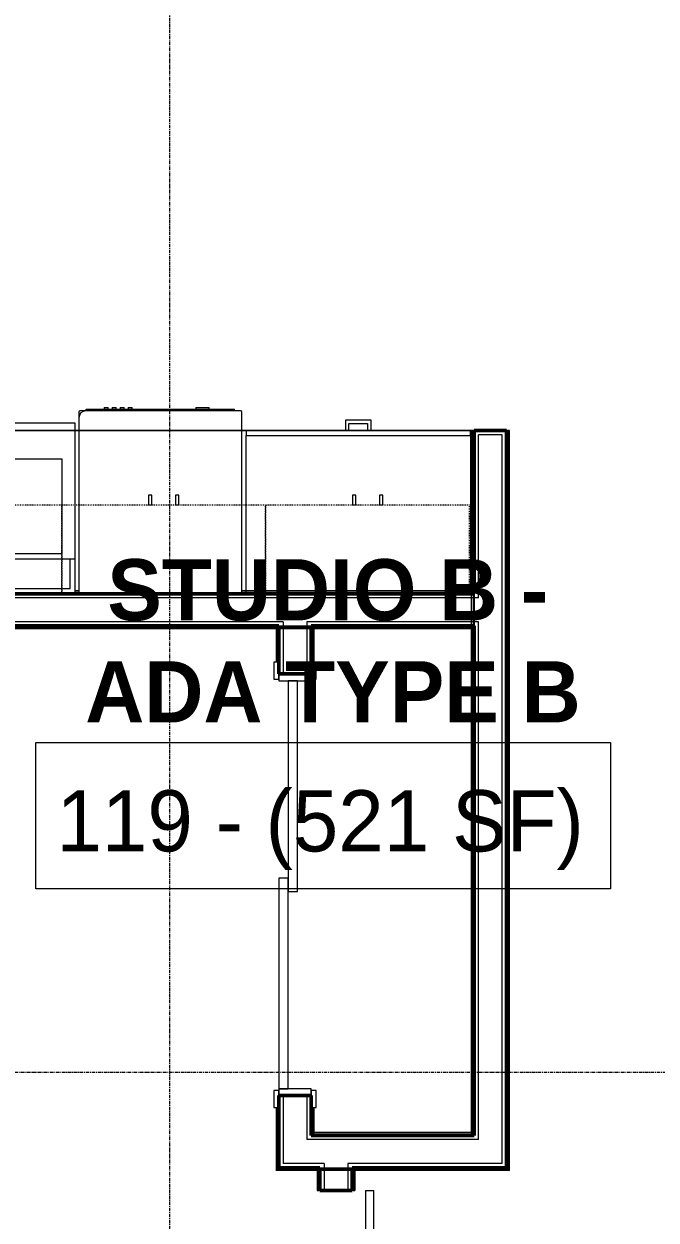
# Model space of a CAD drawing. Header units: inches. Extents: x -4235 to -464, y 9706 to 12425.
# Drawn here: x -2848.8 to -2755.8, y 11825.5 to 12001.4 of the extents above; entities that cross this region are included whole.
import ezdxf

# ---------------------------------------------------------------- set-up
doc = ezdxf.new("R2010")
doc.units = ezdxf.units.IN
doc.header["$MEASUREMENT"] = 0
doc.linetypes.add('Dash', pattern=[0.25, 0.125, -0.125])
doc.linetypes.add('Grid Line 1_2_', pattern=[0.875, 0.5, -0.125, 0.125, -0.125])
for name, color, linetype, lineweight in [('0-1', 7, 'Continuous', 5), ('0-2', 10, 'Continuous', 9), ('A-AREA-IDEN', 2, 'Continuous', 9), ('A-DOOR-1', 7, 'Continuous', 9), ('A-DOOR-2', 90, 'Continuous', 20), ('A-DOOR-3', 250, 'Continuous', 50), ('A-DOOR-FRAM-1', 90, 'Continuous', 20), ('A-WALL-1', 250, 'Continuous', 50), ('A-WALL-2', 50, 'Continuous', 13), ('A-WALL-3', 10, 'Continuous', 9), ('A-WALL-4', 254, 'Continuous', 9), ('A-WALL-5', 7, 'Continuous', 9), ('A-WALL-6', 113, 'Continuous', 9), ('P-SANR-FIXT-1', 7, 'Continuous', 9), ('P-SANR-FIXT-2', 254, 'Continuous', 9), ('Q-CASE-1', 254, 'Continuous', 9), ('Q-CASE-2', 7, 'Continuous', 9), ('Q-CASE-3', 10, 'Continuous', 9), ('Q-CASE-4', 7, 'Dash', 9), ('Q-SPCQ-1', 7, 'Continuous', 9), ('Q-SPCQ-2', 10, 'Continuous', 9), ('Q-SPCQ-3', 254, 'Continuous', 9), ('S-GRID-1', 1, 'Grid Line 1_2_', 9)]:
    doc.layers.add(name, color=color, linetype=linetype, lineweight=lineweight)
doc.styles.add('Century Gothic', font='ufonts.com_century-gothic.ttf', dxfattribs={"height": 9})
doc.styles.add('Century Gothic_B', font='GOTHICB.TTF', dxfattribs={"height": 9})

# ---------------------------------------------------------------- blocks, each defined once
blk = doc.blocks.new('Basic Wall _ INT - W4BØF - _5_8 GYP - 2X4 WOOD_BATT_ - 5_8 GYP_ - ___-2683954-BACKGROUND - 1ST FLOOR')
at = {"layer": 'A-WALL-3'}
for p, q in [((-2805.62, 11833.21), (-2805.69, 11833.21)), ((-2805.69, 11833.21), (-2805.4, 11833.21)), ((-2805.48, 11833.21), (-2805.62, 11833.21)), ((-2805.62, 11833.06), (-2805.62, 11833.01)), ((-2805.62, 11832.99), (-2805.62, 11832.92)), ((-2805.62, 11832.89), (-2805.62, 11832.8)), ((-2805.41, 11833.21), (-2805.48, 11833.21)), ((-2805.4, 11833.21), (-2805.36, 11833.21)), ((-2805.36, 11833.21), (-2805.34, 11833.21)), ((-2805.27, 11833.21), (-2805.3, 11833.21)), ((-2805.62, 11793.86), (-2805.69, 11793.86)), ((-2805.69, 11793.86), (-2805.57, 11793.86)), ((-2805.48, 11793.86), (-2805.62, 11793.86)), ((-2805.62, 11793.86), (-2805.62, 11789.76)), ((-2805.57, 11793.86), (-2805.4, 11793.86)), ((-2805.41, 11793.86), (-2805.48, 11793.86)), ((-2805.4, 11793.86), (-2805.32, 11793.86)), ((-2805.32, 11793.86), (-2805.27, 11793.86)), ((-2805.27, 11793.86), (-2805.3, 11793.86)), ((-2805.27, 11789.74), (-2805.27, 11793.86)), ((-2805.62, 11789.59), (-2805.62, 11789.54)), ((-2805.62, 11789.54), (-2805.62, 11789.45)), ((-2805.62, 11789.45), (-2805.62, 11789.33)), ((-2805.27, 11742.74), (-2805.27, 11743.36))]:
    blk.add_line(p, q, dxfattribs=at)
at = {"layer": 'A-WALL-4'}
for p, q in [((-2805.69, 11833.06), (-2805.69, 11833.01)), ((-2805.69, 11832.99), (-2805.69, 11832.92)), ((-2805.69, 11832.9), (-2805.69, 11832.8)), ((-2805.62, 11832.8), (-2805.62, 11829.86)), ((-2805.34, 11833.21), (-2805.32, 11833.21)), ((-2805.32, 11833.21), (-2805.27, 11833.21)), ((-2805.27, 11829.86), (-2805.27, 11833.21)), ((-2805.69, 11829.86), (-2805.62, 11829.86)), ((-2805.62, 11829.86), (-2805.48, 11829.86)), ((-2805.48, 11829.86), (-2805.41, 11829.86)), ((-2805.3, 11829.86), (-2805.27, 11829.86)), ((-2805.69, 11793.86), (-2805.69, 11789.77)), ((-2805.4, 11793.86), (-2805.4, 11789.75)), ((-2805.69, 11789.59), (-2805.69, 11789.54)), ((-2805.69, 11789.54), (-2805.69, 11789.45)), ((-2805.69, 11789.45), (-2805.69, 11789.33)), ((-2805.62, 11789.33), (-2805.62, 11742.74)), ((-2805.27, 11743.36), (-2805.27, 11789.74)), ((-2805.69, 11742.74), (-2805.62, 11742.74)), ((-2805.62, 11742.74), (-2805.48, 11742.74)), ((-2805.48, 11742.74), (-2805.41, 11742.74)), ((-2805.3, 11742.74), (-2805.27, 11742.74))]:
    blk.add_line(p, q, dxfattribs=at)
at = {"layer": 'A-WALL-5'}
for p, q in [((-2805.69, 11832.8), (-2805.69, 11829.86)), ((-2805.4, 11833.21), (-2805.4, 11829.86)), ((-2805.4, 11829.86), (-2805.69, 11829.86)), ((-2805.32, 11829.86), (-2805.4, 11829.86)), ((-2805.27, 11829.86), (-2805.32, 11829.86)), ((-2805.69, 11789.33), (-2805.69, 11742.74)), ((-2805.4, 11789.74), (-2805.4, 11742.74)), ((-2805.4, 11742.74), (-2805.69, 11742.74)), ((-2805.32, 11742.74), (-2805.4, 11742.74)), ((-2805.27, 11742.74), (-2805.32, 11742.74))]:
    blk.add_line(p, q, dxfattribs=at)
blk = doc.blocks.new('Basic Wall _ INT - W4BØF - _5_8 GYP - 2X4 WOOD_BATT_ - 5_8 GYP_ - ___-2683955-BACKGROUND - 1ST FLOOR')
at = {"layer": 'A-WALL-3'}
for p, q in [((-2800.5, 11833.21), (-2800.52, 11833.21)), ((-2800.46, 11833.21), (-2800.4, 11833.21)), ((-2800.4, 11833.21), (-2800.11, 11833.21)), ((-2800.32, 11833.21), (-2800.38, 11833.21)), ((-2800.17, 11833.21), (-2800.32, 11833.21)), ((-2800.11, 11833.21), (-2800.17, 11833.21)), ((-2800.17, 11832.98), (-2800.17, 11832.92)), ((-2800.17, 11832.88), (-2800.17, 11832.8)), ((-2800.52, 11742.74), (-2800.52, 11743.36)), ((-2800.52, 11742.74), (-2800.5, 11742.74)), ((-2800.48, 11742.74), (-2800.52, 11742.74)), ((-2800.46, 11742.74), (-2800.48, 11742.74)), ((-2800.4, 11742.74), (-2800.46, 11742.74)), ((-2800.32, 11742.74), (-2800.4, 11742.74)), ((-2800.4, 11742.74), (-2800.4, 11742.74)), ((-2800.38, 11742.74), (-2800.32, 11742.74)), ((-2800.32, 11742.74), (-2800.17, 11742.74)), ((-2800.11, 11742.74), (-2800.32, 11742.74)), ((-2800.17, 11743.36), (-2800.17, 11742.74)), ((-2800.17, 11742.74), (-2800.11, 11742.74))]:
    blk.add_line(p, q, dxfattribs=at)
at = {"layer": 'A-WALL-4'}
for p, q in [((-2800.52, 11833.21), (-2800.48, 11833.21)), ((-2800.52, 11829.86), (-2800.52, 11833.21)), ((-2800.48, 11833.21), (-2800.46, 11833.21)), ((-2800.17, 11832.8), (-2800.17, 11829.86)), ((-2800.11, 11832.98), (-2800.11, 11832.92)), ((-2800.11, 11832.88), (-2800.11, 11832.8)), ((-2800.52, 11829.86), (-2800.5, 11829.86)), ((-2800.38, 11829.86), (-2800.32, 11829.86)), ((-2800.32, 11829.86), (-2800.17, 11829.86)), ((-2800.17, 11829.86), (-2800.11, 11829.86)), ((-2800.5, 11793.86), (-2800.52, 11793.86)), ((-2800.52, 11743.36), (-2800.52, 11793.86)), ((-2800.32, 11793.86), (-2800.38, 11793.86)), ((-2800.17, 11793.86), (-2800.32, 11793.86)), ((-2800.11, 11793.86), (-2800.17, 11793.86)), ((-2800.17, 11793.86), (-2800.17, 11743.36)), ((-2800.4, 11742.74), (-2800.4, 11743.36)), ((-2800.11, 11743.36), (-2800.11, 11742.74))]:
    blk.add_line(p, q, dxfattribs=at)
at = {"layer": 'A-WALL-5'}
for p, q in [((-2800.4, 11829.86), (-2800.4, 11833.21)), ((-2800.11, 11832.8), (-2800.11, 11829.86)), ((-2800.48, 11829.86), (-2800.52, 11829.86)), ((-2800.4, 11829.86), (-2800.48, 11829.86)), ((-2800.11, 11829.86), (-2800.4, 11829.86)), ((-2800.52, 11793.86), (-2800.48, 11793.86)), ((-2800.48, 11793.86), (-2800.4, 11793.86)), ((-2800.4, 11743.36), (-2800.4, 11793.86)), ((-2800.4, 11793.86), (-2800.11, 11793.86)), ((-2800.11, 11793.86), (-2800.11, 11743.36))]:
    blk.add_line(p, q, dxfattribs=at)
blk = doc.blocks.new('Basic Wall _ INT - W4BØF - _5_8 GYP - 2X4 WOOD_BATT_ - 5_8 GYP_ - ___-2683958-BACKGROUND - 1ST FLOOR')
at = {"layer": 'A-WALL-3'}
for p, q in [((-2806.54, 11912.86), (-2806.56, 11912.86)), ((-2806.5, 11912.86), (-2806.44, 11912.86)), ((-2806.44, 11912.86), (-2806.42, 11912.86)), ((-2806.42, 11912.86), (-2806.27, 11912.86)), ((-2806.36, 11912.86), (-2806.42, 11912.86)), ((-2806.21, 11912.86), (-2806.36, 11912.86)), ((-2806.27, 11912.86), (-2806.15, 11912.86)), ((-2806.15, 11912.86), (-2806.21, 11912.86)), ((-2806.21, 11912.72), (-2806.21, 11912.67)), ((-2806.21, 11912.66), (-2806.21, 11912.58)), ((-2806.21, 11912.57), (-2806.21, 11912.47)), ((-2806.56, 11905.8), (-2806.56, 11907.55)), ((-2806.56, 11842.05), (-2806.56, 11843.8)), ((-2806.56, 11837.96), (-2806.54, 11837.98)), ((-2806.42, 11838.1), (-2806.36, 11838.16)), ((-2806.36, 11838.17), (-2806.21, 11838.31)), ((-2806.21, 11838.31), (-2806.15, 11838.37))]:
    blk.add_line(p, q, dxfattribs=at)
at = {"layer": 'A-WALL-4'}
for p, q in [((-2806.56, 11912.86), (-2806.52, 11912.86)), ((-2806.56, 11907.55), (-2806.56, 11912.86)), ((-2806.52, 11912.86), (-2806.5, 11912.86)), ((-2806.21, 11912.45), (-2806.21, 11907.55)), ((-2806.15, 11912.72), (-2806.15, 11912.67)), ((-2806.15, 11912.66), (-2806.15, 11912.58)), ((-2806.15, 11912.57), (-2806.15, 11912.47)), ((-2806.56, 11837.96), (-2806.56, 11842.05)), ((-2806.21, 11842.05), (-2806.21, 11838.31))]:
    blk.add_line(p, q, dxfattribs=at)
at = {"layer": 'A-WALL-5'}
for p, q in [((-2806.44, 11907.55), (-2806.44, 11912.86)), ((-2806.15, 11912.45), (-2806.15, 11907.55)), ((-2806.44, 11838.08), (-2806.44, 11842.05)), ((-2806.15, 11842.05), (-2806.15, 11838.37))]:
    blk.add_line(p, q, dxfattribs=at)
at = {"layer": 'A-WALL-5', "flags": 128}
for points in [[(-2806.44, 11838.08), (-2806.44, 11838.08), (-2806.45, 11838.07), (-2806.46, 11838.06), (-2806.48, 11838.04), (-2806.5, 11838.02), (-2806.52, 11838)], [(-2806.15, 11838.37), (-2806.27, 11838.25), (-2806.36, 11838.16), (-2806.42, 11838.1), (-2806.44, 11838.08)]]:
    blk.add_lwpolyline(points, dxfattribs=at)
blk = doc.blocks.new('Basic Wall _ INT - W4BØF - _5_8 GYP - 2X4 WOOD_BATT_ - 5_8 GYP_ - ___-2683959-BACKGROUND - 1ST FLOOR')
at = {"layer": 'A-WALL-3'}
for p, q in [((-2811.66, 11912.86), (-2811.72, 11912.86)), ((-2811.72, 11912.86), (-2811.44, 11912.86)), ((-2811.52, 11912.86), (-2811.66, 11912.86)), ((-2811.66, 11912.72), (-2811.66, 11912.67)), ((-2811.66, 11912.66), (-2811.66, 11912.59)), ((-2811.66, 11912.57), (-2811.66, 11912.47)), ((-2811.45, 11912.86), (-2811.51, 11912.86)), ((-2811.44, 11912.86), (-2811.43, 11912.86)), ((-2811.43, 11912.86), (-2811.38, 11912.86)), ((-2811.31, 11912.86), (-2811.34, 11912.86)), ((-2811.31, 11905.8), (-2811.31, 11907.55)), ((-2811.72, 11832.8), (-2811.66, 11832.86)), ((-2811.66, 11832.86), (-2811.52, 11833)), ((-2811.51, 11833.01), (-2811.45, 11833.07)), ((-2811.34, 11833.19), (-2811.31, 11833.21))]:
    blk.add_line(p, q, dxfattribs=at)
at = {"layer": 'A-WALL-4'}
for p, q in [((-2811.72, 11912.72), (-2811.72, 11912.67)), ((-2811.72, 11912.66), (-2811.72, 11912.59)), ((-2811.72, 11912.57), (-2811.72, 11912.47)), ((-2811.66, 11912.45), (-2811.66, 11907.55)), ((-2811.38, 11912.86), (-2811.35, 11912.86)), ((-2811.35, 11912.86), (-2811.31, 11912.86)), ((-2811.31, 11907.55), (-2811.31, 11912.86)), ((-2811.66, 11842.05), (-2811.66, 11832.86)), ((-2811.31, 11833.21), (-2811.31, 11842.05))]:
    blk.add_line(p, q, dxfattribs=at)
at = {"layer": 'A-WALL-5'}
for p, q in [((-2811.72, 11912.45), (-2811.72, 11907.55)), ((-2811.44, 11912.86), (-2811.44, 11907.55)), ((-2811.72, 11842.05), (-2811.72, 11832.8)), ((-2811.44, 11842.05), (-2811.44, 11833.08))]:
    blk.add_line(p, q, dxfattribs=at)
at = {"layer": 'A-WALL-5', "flags": 128}
for points in [[(-2811.44, 11833.08), (-2811.46, 11833.07), (-2811.51, 11833.01), (-2811.61, 11832.92), (-2811.72, 11832.8)], [(-2811.35, 11833.17), (-2811.38, 11833.15), (-2811.4, 11833.13), (-2811.41, 11833.11), (-2811.43, 11833.1), (-2811.43, 11833.09), (-2811.44, 11833.08)]]:
    blk.add_lwpolyline(points, dxfattribs=at)
blk = doc.blocks.new('SLIDING - FLUSH - 5-0 x 6-8-3203585-BACKGROUND - 1ST FLOOR')
at = {"layer": 'A-DOOR-1'}
for p, q in [((-30.25, 3), (-32.75, 3)), ((-32.75, 3), (-32.75, 2.25)), ((-32.75, 2.25), (-30.25, 2.25)), ((-30.25, 2.25), (-30.25, 3)), ((30.25, 3), (30.25, 2.25)), ((32.75, 3), (30.25, 3)), ((30.25, 2.25), (32.75, 2.25)), ((32.75, 2.25), (32.75, 3)), ((-30.25, -2.5), (-32.75, -2.5)), ((-32.75, -2.5), (-32.75, -3.25)), ((-32.75, -3.25), (-30.25, -3.25)), ((-30.25, -3.25), (-30.25, -2.5)), ((32.75, -2.5), (30.25, -2.5)), ((30.25, -2.5), (30.25, -3.25)), ((30.25, -3.25), (32.75, -3.25)), ((32.75, -3.25), (32.75, -2.5))]:
    blk.add_line(p, q, dxfattribs=at)
at = {"layer": 'A-DOOR-2'}
for p, q in [((1, 2.25), (-30, 2.25)), ((-30, 2.25), (-30, 0.87)), ((1, 0.87), (1, 2.25)), ((-30, 0.87), (1, 0.87)), ((30, 0.87), (-1, 0.87)), ((-1, 0.87), (-1, -0.5)), ((30, -0.5), (30, 0.87)), ((-1, -0.5), (30, -0.5))]:
    blk.add_line(p, q, dxfattribs=at)
at = {"layer": 'A-DOOR-FRAM-1'}
for p, q in [((-30, 2.25), (-31, 2.25)), ((-31, 2.25), (-31, -2.5)), ((-30, -2.5), (-30, 2.25)), ((31, 2.25), (30, 2.25)), ((30, 2.25), (30, -2.5)), ((31, -2.5), (31, 2.25)), ((-31, -2.5), (-30, -2.5)), ((30, -2.5), (31, -2.5))]:
    blk.add_line(p, q, dxfattribs=at)
blk = doc.blocks.new('Basic Wall _ INT - W4BØF - _5_8 GYP - 2X4 WOOD_BATT_ - 5_8 GYP_ - ___-2683961-BACKGROUND - 1ST FLOOR')
at = {"layer": 'A-WALL-3'}
for p, q in [((-2932.5, 11912.86), (-2932.5, 11912.84)), ((-2932.5, 11912.86), (-2931.27, 11912.86)), ((-2932.5, 11912.72), (-2932.5, 11912.66)), ((-2932.5, 11912.66), (-2932.5, 11912.51)), ((-2932.5, 11912.51), (-2932.5, 11912.45)), ((-2931.27, 11912.51), (-2932.5, 11912.51)), ((-2811.61, 11912.51), (-2811.72, 11912.51)), ((-2811.52, 11912.51), (-2811.61, 11912.51)), ((-2811.46, 11912.51), (-2811.51, 11912.51)), ((-2811.31, 11912.86), (-2806.56, 11912.86)), ((-2810.72, 11912.51), (-2811.31, 11912.51)), ((-2806.59, 11912.51), (-2810.69, 11912.51)), ((-2806.36, 11912.51), (-2806.42, 11912.51)), ((-2806.27, 11912.51), (-2806.36, 11912.51)), ((-2806.15, 11912.51), (-2806.27, 11912.51)), ((-2782.89, 11912.51), (-2782.97, 11912.51)), ((-2782.79, 11912.51), (-2782.86, 11912.51)), ((-2782.56, 11912.84), (-2782.56, 11912.86)), ((-2782.56, 11912.8), (-2782.56, 11912.78)), ((-2782.56, 11912.78), (-2782.56, 11912.76)), ((-2782.56, 11912.76), (-2782.56, 11912.75)), ((-2782.56, 11912.75), (-2782.56, 11912.74)), ((-2782.56, 11912.74), (-2782.56, 11912.74)), ((-2782.56, 11912.74), (-2782.56, 11912.45)), ((-2782.56, 11912.66), (-2782.56, 11912.72)), ((-2782.56, 11912.51), (-2782.56, 11912.66)), ((-2782.56, 11912.45), (-2782.56, 11912.51))]:
    blk.add_line(p, q, dxfattribs=at)
at = {"layer": 'A-WALL-4'}
for p, q in [((-2932.5, 11912.82), (-2932.5, 11912.86)), ((-2932.5, 11912.74), (-2932.5, 11912.82)), ((-2932.5, 11912.74), (-2931.27, 11912.74)), ((-2932.5, 11912.45), (-2932.5, 11912.74)), ((-2931.27, 11912.45), (-2932.5, 11912.45)), ((-2931.27, 11912.86), (-2811.31, 11912.86)), ((-2811.72, 11912.51), (-2931.27, 11912.51)), ((-2811.61, 11912.45), (-2811.72, 11912.45)), ((-2811.52, 11912.45), (-2811.61, 11912.45)), ((-2811.46, 11912.45), (-2811.51, 11912.45)), ((-2811.31, 11912.74), (-2810.7, 11912.74)), ((-2810.72, 11912.45), (-2811.31, 11912.45)), ((-2810.69, 11912.74), (-2806.57, 11912.74)), ((-2806.6, 11912.45), (-2810.69, 11912.45)), ((-2806.56, 11912.86), (-2782.56, 11912.86)), ((-2806.36, 11912.45), (-2806.42, 11912.45)), ((-2806.27, 11912.45), (-2806.36, 11912.45)), ((-2806.15, 11912.45), (-2806.27, 11912.45)), ((-2782.97, 11912.51), (-2806.15, 11912.51)), ((-2782.89, 11912.45), (-2782.97, 11912.45)), ((-2782.79, 11912.45), (-2782.86, 11912.45)), ((-2782.56, 11912.86), (-2782.56, 11912.82)), ((-2782.56, 11912.82), (-2782.56, 11912.8))]:
    blk.add_line(p, q, dxfattribs=at)
at = {"layer": 'A-WALL-5'}
for p, q in [((-2931.27, 11912.74), (-2811.31, 11912.74)), ((-2811.72, 11912.45), (-2931.27, 11912.45)), ((-2806.56, 11912.74), (-2782.56, 11912.74)), ((-2782.97, 11912.45), (-2806.15, 11912.45))]:
    blk.add_line(p, q, dxfattribs=at)
blk = doc.blocks.new('Basic Wall _ INT - W4BØF - _5_8 GYP - 2X4 WOOD_BATT_ - 5_8 GYP_ - ___-2683960-BACKGROUND - 1ST FLOOR')
at = {"layer": 'A-WALL-3'}
for p, q in [((-2932.5, 11918.03), (-2932.5, 11917.97)), ((-2932.5, 11917.97), (-2932.5, 11917.82)), ((-2931.27, 11917.97), (-2932.5, 11917.97)), ((-2932.5, 11917.82), (-2932.5, 11917.75)), ((-2874.25, 11917.97), (-2906.25, 11917.97)), ((-2874.25, 11917.74), (-2906.25, 11917.74)), ((-2840.73, 11917.97), (-2841.25, 11917.97)), ((-2840.73, 11917.74), (-2841.25, 11917.74)), ((-2782.97, 11917.97), (-2816.73, 11917.97)), ((-2782.56, 11917.74), (-2816.73, 11917.74)), ((-2782.88, 11918.03), (-2782.97, 11918.03)), ((-2782.88, 11917.97), (-2782.97, 11917.97)), ((-2782.78, 11918.03), (-2782.86, 11918.03)), ((-2782.78, 11917.97), (-2782.86, 11917.97)), ((-2782.72, 11918.03), (-2782.76, 11918.03)), ((-2782.72, 11917.97), (-2782.76, 11917.97)), ((-2782.56, 11917.99), (-2782.56, 11917.74)), ((-2782.56, 11917.82), (-2782.56, 11917.97)), ((-2782.56, 11917.75), (-2782.56, 11917.82)), ((-2782.56, 11917.74), (-2782.56, 11917.68)), ((-2782.56, 11917.68), (-2782.56, 11917.66)), ((-2932.5, 11917.64), (-2932.5, 11917.61)), ((-2932.5, 11917.61), (-2931.27, 11917.61)), ((-2931.25, 11917.61), (-2906.25, 11917.61)), ((-2906.25, 11917.61), (-2874.25, 11917.61)), ((-2874.25, 11917.61), (-2841.25, 11917.61)), ((-2841.25, 11917.61), (-2840.73, 11917.61)), ((-2816.73, 11917.61), (-2782.56, 11917.61)), ((-2782.56, 11917.66), (-2782.56, 11917.61)), ((-2782.56, 11917.61), (-2782.56, 11917.64))]:
    blk.add_line(p, q, dxfattribs=at)
at = {"layer": 'A-WALL-4'}
for p, q in [((-2932.5, 11917.74), (-2932.5, 11918.03)), ((-2931.27, 11918.03), (-2932.5, 11918.03)), ((-2931.27, 11917.74), (-2932.5, 11917.74)), ((-2932.5, 11917.66), (-2932.5, 11917.74)), ((-2874.25, 11918.03), (-2906.25, 11918.03)), ((-2840.73, 11918.03), (-2841.25, 11918.03)), ((-2782.97, 11918.03), (-2816.73, 11918.03)), ((-2932.5, 11917.61), (-2932.5, 11917.66))]:
    blk.add_line(p, q, dxfattribs=at)
blk = doc.blocks.new('Basic Wall _ INT - W4BØF - _5_8 GYP - 2X4 WOOD_BATT_ - 5_8 GYP_ - ___-2683962-BACKGROUND - 1ST FLOOR')
at = {"layer": 'A-WALL-3'}
for p, q in [((-2782.91, 11941.61), (-2782.97, 11941.61)), ((-2782.97, 11941.61), (-2782.86, 11941.61)), ((-2782.97, 11941.11), (-2782.97, 11941.61)), ((-2782.77, 11941.61), (-2782.91, 11941.61)), ((-2782.91, 11941.11), (-2782.91, 11941.61)), ((-2782.91, 11918.03), (-2782.91, 11941.11)), ((-2782.86, 11941.61), (-2782.76, 11941.61)), ((-2782.7, 11941.61), (-2782.76, 11941.61)), ((-2782.76, 11941.61), (-2782.69, 11941.61)), ((-2782.69, 11941.61), (-2782.69, 11941.11)), ((-2782.69, 11941.61), (-2782.68, 11941.61)), ((-2782.68, 11941.61), (-2782.63, 11941.61)), ((-2782.63, 11941.61), (-2782.6, 11941.61)), ((-2782.6, 11941.61), (-2782.56, 11941.61)), ((-2782.56, 11941.61), (-2782.59, 11941.61)), ((-2782.56, 11941.61), (-2782.56, 11941.11)), ((-2782.56, 11941.11), (-2782.56, 11917.99)), ((-2782.97, 11917.91), (-2782.97, 11917.99)), ((-2782.97, 11917.82), (-2782.97, 11917.91)), ((-2782.97, 11917.76), (-2782.97, 11917.82)), ((-2782.91, 11917.91), (-2782.91, 11917.99)), ((-2782.91, 11917.82), (-2782.91, 11917.91)), ((-2782.91, 11917.76), (-2782.91, 11917.82)), ((-2782.69, 11917.99), (-2782.69, 11917.64)), ((-2782.56, 11917.99), (-2782.56, 11917.61)), ((-2782.91, 11916.99), (-2782.91, 11917.61)), ((-2782.91, 11913.49), (-2782.91, 11916.94)), ((-2782.56, 11917.61), (-2782.56, 11912.86)), ((-2782.91, 11912.86), (-2782.91, 11913.48)), ((-2782.91, 11912.66), (-2782.91, 11912.72)), ((-2782.91, 11912.57), (-2782.91, 11912.66)), ((-2782.91, 11912.45), (-2782.91, 11912.57)), ((-2782.97, 11838.37), (-2782.91, 11838.31)), ((-2782.91, 11838.31), (-2782.77, 11838.17)), ((-2782.76, 11838.16), (-2782.7, 11838.1)), ((-2782.59, 11837.98), (-2782.56, 11837.96))]:
    blk.add_line(p, q, dxfattribs=at)
at = {"layer": 'A-WALL-4'}
for p, q in [((-2782.97, 11917.99), (-2782.97, 11941.11)), ((-2782.69, 11941.11), (-2782.69, 11917.99)), ((-2782.97, 11916.94), (-2782.97, 11917.61)), ((-2782.97, 11913.49), (-2782.97, 11916.93)), ((-2782.69, 11917.61), (-2782.69, 11916.99)), ((-2782.69, 11916.97), (-2782.69, 11913.49)), ((-2782.97, 11912.86), (-2782.97, 11913.48)), ((-2782.97, 11912.66), (-2782.97, 11912.72)), ((-2782.97, 11912.57), (-2782.97, 11912.66)), ((-2782.97, 11912.45), (-2782.97, 11912.57)), ((-2782.91, 11838.31), (-2782.91, 11912.45)), ((-2782.69, 11913.49), (-2782.69, 11912.86)), ((-2782.56, 11912.86), (-2782.56, 11837.96))]:
    blk.add_line(p, q, dxfattribs=at)
at = {"layer": 'A-WALL-5'}
for p, q in [((-2782.97, 11838.37), (-2782.97, 11912.45)), ((-2782.69, 11912.86), (-2782.69, 11838.08))]:
    blk.add_line(p, q, dxfattribs=at)
at = {"layer": 'A-WALL-5', "flags": 128}
for points in [[(-2782.69, 11838.08), (-2782.71, 11838.1), (-2782.76, 11838.16), (-2782.86, 11838.25), (-2782.97, 11838.37)], [(-2782.6, 11838), (-2782.63, 11838.02), (-2782.65, 11838.04), (-2782.66, 11838.06), (-2782.68, 11838.07), (-2782.68, 11838.08), (-2782.69, 11838.08)]]:
    blk.add_lwpolyline(points, dxfattribs=at)
blk = doc.blocks.new('Basic Wall _ INT - W4BØF - _5_8 GYP - 2X4 WOOD_BATT_ - 5_8 GYP_ - ___-2683963-BACKGROUND - 1ST FLOOR')
at = {"layer": 'A-WALL-3'}
for p, q in [((-2777.81, 11833.21), (-2777.79, 11833.19)), ((-2777.67, 11833.07), (-2777.61, 11833.01)), ((-2777.61, 11833), (-2777.46, 11832.86)), ((-2777.46, 11832.86), (-2777.4, 11832.8))]:
    blk.add_line(p, q, dxfattribs=at)
at = {"layer": 'A-WALL-4'}
for p, q in [((-2777.79, 11941.61), (-2777.81, 11941.61)), ((-2777.81, 11941.61), (-2777.81, 11833.21)), ((-2777.61, 11941.61), (-2777.67, 11941.61)), ((-2777.46, 11941.61), (-2777.61, 11941.61)), ((-2777.4, 11941.61), (-2777.46, 11941.61)), ((-2777.46, 11832.86), (-2777.46, 11941.61))]:
    blk.add_line(p, q, dxfattribs=at)
at = {"layer": 'A-WALL-5'}
for p, q in [((-2777.81, 11941.61), (-2777.77, 11941.61)), ((-2777.77, 11941.61), (-2777.69, 11941.61)), ((-2777.69, 11833.08), (-2777.69, 11941.61)), ((-2777.69, 11941.61), (-2777.4, 11941.61)), ((-2777.4, 11832.8), (-2777.4, 11941.61))]:
    blk.add_line(p, q, dxfattribs=at)
at = {"layer": 'A-WALL-5', "flags": 128}
for points in [[(-2777.69, 11833.08), (-2777.69, 11833.09), (-2777.7, 11833.1), (-2777.71, 11833.11), (-2777.73, 11833.13), (-2777.75, 11833.15), (-2777.77, 11833.17)], [(-2777.4, 11832.8), (-2777.52, 11832.92), (-2777.61, 11833.01), (-2777.67, 11833.07), (-2777.69, 11833.08)]]:
    blk.add_lwpolyline(points, dxfattribs=at)
blk = doc.blocks.new('Basic Wall _ INT - W4BØF - _5_8 GYP - 2X4 WOOD_BATT_ - 5_8 GYP_ - ___-2683964-BACKGROUND - 1ST FLOOR')
at = {"layer": 'A-WALL-3'}
for p, q in [((-2811.66, 11832.86), (-2811.72, 11832.8)), ((-2811.52, 11833), (-2811.66, 11832.86)), ((-2811.45, 11833.07), (-2811.51, 11833.01)), ((-2811.31, 11833.21), (-2811.34, 11833.19)), ((-2805.58, 11832.86), (-2805.69, 11832.86)), ((-2805.49, 11832.86), (-2805.57, 11832.86)), ((-2805.42, 11832.86), (-2805.48, 11832.86)), ((-2805.27, 11833.21), (-2800.52, 11833.21)), ((-2800.52, 11832.86), (-2805.27, 11832.86)), ((-2800.33, 11832.86), (-2800.38, 11832.86)), ((-2800.24, 11832.86), (-2800.32, 11832.86)), ((-2800.12, 11832.86), (-2800.23, 11832.86)), ((-2777.79, 11833.19), (-2777.81, 11833.21)), ((-2777.61, 11833.01), (-2777.67, 11833.07)), ((-2777.46, 11832.86), (-2777.61, 11833)), ((-2777.4, 11832.8), (-2777.46, 11832.86))]:
    blk.add_line(p, q, dxfattribs=at)
at = {"layer": 'A-WALL-4'}
for p, q in [((-2805.69, 11832.86), (-2811.66, 11832.86)), ((-2811.31, 11833.21), (-2805.27, 11833.21)), ((-2805.58, 11832.8), (-2805.69, 11832.8)), ((-2805.49, 11832.8), (-2805.57, 11832.8)), ((-2805.43, 11832.8), (-2805.48, 11832.8)), ((-2805.27, 11833.08), (-2804.67, 11833.08)), ((-2800.52, 11832.8), (-2805.27, 11832.8)), ((-2804.65, 11833.08), (-2801.15, 11833.08)), ((-2801.13, 11833.08), (-2800.52, 11833.08)), ((-2800.52, 11833.21), (-2777.81, 11833.21)), ((-2800.33, 11832.8), (-2800.38, 11832.8)), ((-2800.24, 11832.8), (-2800.32, 11832.8)), ((-2800.12, 11832.8), (-2800.23, 11832.8)), ((-2777.46, 11832.86), (-2800.11, 11832.86))]:
    blk.add_line(p, q, dxfattribs=at)
at = {"layer": 'A-WALL-5'}
for p, q in [((-2805.69, 11832.8), (-2811.72, 11832.8)), ((-2811.44, 11833.08), (-2805.27, 11833.08)), ((-2800.52, 11833.08), (-2777.69, 11833.08)), ((-2777.4, 11832.8), (-2800.11, 11832.8))]:
    blk.add_line(p, q, dxfattribs=at)
at = {"layer": 'A-WALL-5', "flags": 128}
for points in [[(-2811.72, 11832.8), (-2811.61, 11832.92), (-2811.51, 11833.01), (-2811.46, 11833.07), (-2811.44, 11833.08)], [(-2811.44, 11833.08), (-2811.43, 11833.09), (-2811.43, 11833.1), (-2811.41, 11833.11), (-2811.4, 11833.13), (-2811.38, 11833.15), (-2811.35, 11833.17)], [(-2777.77, 11833.17), (-2777.75, 11833.15), (-2777.73, 11833.13), (-2777.71, 11833.11), (-2777.7, 11833.1), (-2777.69, 11833.09), (-2777.69, 11833.08)], [(-2777.69, 11833.08), (-2777.67, 11833.07), (-2777.61, 11833.01), (-2777.52, 11832.92), (-2777.4, 11832.8)]]:
    blk.add_lwpolyline(points, dxfattribs=at)
blk = doc.blocks.new('Basic Wall _ INT - W4BØF - _5_8 GYP - 2X4 WOOD_BATT_ - 5_8 GYP_ - ___-2683965-BACKGROUND - 1ST FLOOR')
at = {"layer": 'A-WALL-3'}
for p, q in [((-2806.54, 11837.98), (-2806.56, 11837.96)), ((-2806.36, 11838.16), (-2806.42, 11838.1)), ((-2806.21, 11838.31), (-2806.36, 11838.17)), ((-2806.15, 11838.37), (-2806.21, 11838.31)), ((-2782.91, 11838.31), (-2782.97, 11838.37)), ((-2782.77, 11838.17), (-2782.91, 11838.31)), ((-2782.7, 11838.1), (-2782.76, 11838.16)), ((-2782.56, 11837.96), (-2782.59, 11837.98))]:
    blk.add_line(p, q, dxfattribs=at)
at = {"layer": 'A-WALL-4'}
for p, q in [((-2806.56, 11837.96), (-2782.56, 11837.96)), ((-2782.91, 11838.31), (-2806.21, 11838.31))]:
    blk.add_line(p, q, dxfattribs=at)
at = {"layer": 'A-WALL-5'}
for p, q in [((-2782.69, 11838.08), (-2806.44, 11838.08)), ((-2782.97, 11838.37), (-2806.15, 11838.37))]:
    blk.add_line(p, q, dxfattribs=at)
at = {"layer": 'A-WALL-5', "flags": 128}
for points in [[(-2806.52, 11838), (-2806.5, 11838.02), (-2806.48, 11838.04), (-2806.46, 11838.06), (-2806.45, 11838.07), (-2806.44, 11838.08), (-2806.44, 11838.08)], [(-2806.44, 11838.08), (-2806.42, 11838.1), (-2806.36, 11838.16), (-2806.27, 11838.25), (-2806.15, 11838.37)], [(-2782.97, 11838.37), (-2782.86, 11838.25), (-2782.76, 11838.16), (-2782.71, 11838.1), (-2782.69, 11838.08)], [(-2782.69, 11838.08), (-2782.68, 11838.08), (-2782.68, 11838.07), (-2782.66, 11838.06), (-2782.65, 11838.04), (-2782.63, 11838.02), (-2782.6, 11838)]]:
    blk.add_lwpolyline(points, dxfattribs=at)
blk = doc.blocks.new('BARN - FLUSH - 3-0 x 7-0 BARN DOOR-3238942-BACKGROUND - 1ST FLOOR')
at = {"layer": 'A-DOOR-1'}
for p, q in [((18, -4.32), (-60, -4.32)), ((-60, -4.95), (-60, -4.32)), ((-60, -5.57), (-60, -4.95)), ((-52, -4.07), (-26, -4.07)), ((18, -4.32), (18, -4.95)), ((18, -4.95), (18, -5.57)), ((-60, -5.57), (18, -5.57)), ((-54.5, -5.67), (-56, -5.67)), ((-56, -5.67), (-56, -6)), ((-54.5, -6), (-56, -6)), ((-54.5, -6), (-54.5, -5.67)), ((-23.5, -6), (-23.5, -5.67)), ((-22, -5.67), (-23.5, -5.67)), ((-22, -6), (-23.5, -6)), ((-22, -5.67), (-22, -6))]:
    blk.add_line(p, q, dxfattribs=at)
at = {"layer": 'A-DOOR-3'}
for p, q in [((-52, -4.07), (-57, -4.07)), ((-57, -4.07), (-57, -4.32)), ((-52, -4.33), (-52, -4.07)), ((-21, -4.07), (-26, -4.07)), ((-26, -4.07), (-26, -4.32)), ((-21, -4.32), (-21, -4.07)), ((-57, -5.57), (-57, -5.82)), ((-57, -5.82), (-56, -5.82)), ((-54.5, -5.82), (-23.5, -5.82)), ((-22, -5.82), (-21, -5.82)), ((-21, -5.82), (-21, -5.57))]:
    blk.add_line(p, q, dxfattribs=at)
blk = doc.blocks.new('300 Series Wall Hung Cabinet_302 - 33_ X 21_-2750688-BACKGROUND - 1ST FLOOR')
at = {"layer": 'Q-CASE-2'}
for p, q in [((-2.25, -15.38), (-1.76, -15.38)), ((-2.25, -15.38), (-2.25, -16.87)), ((-1.76, -16.87), (-1.76, -15.38)), ((1.75, -15.38), (2.24, -15.38)), ((1.75, -15.38), (1.75, -16.87)), ((2.24, -16.87), (2.24, -15.38)), ((-2.25, -16.87), (-1.76, -16.87)), ((1.75, -16.87), (2.24, -16.87))]:
    blk.add_line(p, q, dxfattribs=at)
at = {"layer": 'Q-CASE-4'}
for p, q in [((16.5, -2.38), (-16.5, -2.38)), ((-16.5, -2.38), (-16.5, -15.38)), ((16.5, -15.38), (16.5, -2.38)), ((-16.5, -15.38), (16.5, -15.38))]:
    blk.add_line(p, q, dxfattribs=at)
blk = doc.blocks.new('Vanity Cabinet-Double Door - 33_-V32-BACKGROUND - 1ST FLOOR')
at = {"layer": 'Q-CASE-1'}
for p, q in [((-15.76, 5.1), (-15.76, 0.38)), ((-15.76, 5.1), (-15.76, 0.38)), ((-15.01, 5.1), (-15.01, 0.75)), ((16.49, 0.75), (16.49, 5.1)), ((17.24, 0.38), (17.24, 5.1)), ((17.24, 0.38), (17.24, 5.1)), ((-15.01, 0.75), (-0.34, 0.75)), ((1.82, 0.75), (16.49, 0.75))]:
    blk.add_line(p, q, dxfattribs=at)
at = {"layer": 'Q-CASE-3'}
for p, q in [((-15.76, 0.38), (-15.76, 0)), ((-15.76, 0.38), (-15.76, 0)), ((17.24, 0), (17.24, 0.38)), ((17.24, 0), (17.24, 0.38)), ((-15.76, 0), (17.24, 0)), ((-15.76, 0), (17.24, 0)), ((-15.76, 0), (17.24, 0))]:
    blk.add_line(p, q, dxfattribs=at)
blk = doc.blocks.new('Base Cabinet 3 Drawer 230 - Base Cabinet 3 Drawer 230 33_-2568065-BACKGROUND - 1ST FLOOR')
at = {"layer": 'Q-CASE-1'}
for p, q in [((-15.76, -23.25), (-15.76, -0.38)), ((17.24, -0.38), (17.24, -23.25)), ((-15.76, -23.25), (-15.76, -24)), ((17.24, -23.25), (-15.76, -23.25)), ((-15.76, -24), (17.24, -24)), ((-1.14, -24), (-0.64, -24)), ((2.61, -24), (2.11, -24)), ((17.24, -24), (17.24, -23.25))]:
    blk.add_line(p, q, dxfattribs=at)
at = {"layer": 'Q-CASE-2'}
for p, q in [((-1.14, -24), (-1.14, -25.5)), ((-0.64, -25), (-0.64, -24)), ((2.11, -24), (2.11, -25)), ((2.61, -25.5), (2.61, -24)), ((-1.14, -25.5), (2.61, -25.5)), ((2.11, -25), (-0.64, -25))]:
    blk.add_line(p, q, dxfattribs=at)
at = {"layer": 'Q-CASE-3'}
for p, q in [((-15.76, -0.38), (-15.76, 0)), ((-15.76, 0), (17.24, 0)), ((17.24, 0), (17.24, -0.38)), ((-1.14, -24), (-0.64, -24)), ((-1.14, -24), (-0.64, -24)), ((2.61, -24), (2.11, -24)), ((2.61, -24), (2.11, -24))]:
    blk.add_line(p, q, dxfattribs=at)
blk = doc.blocks.new('Stainless Steel Farmhous Kitchen Sink - Stainless Steel Farmhous Kitchen Sink-V77-BACKGROUND - 1ST FLOOR')
at = {"layer": 'P-SANR-FIXT-1'}
for p, q in [((-33, 22.2), (-33, 21.15)), ((0, 22.2), (-33, 22.2)), ((0, 21.15), (0, 22.2))]:
    blk.add_line(p, q, dxfattribs=at)
at = {"layer": 'P-SANR-FIXT-2'}
for p, q in [((-33, 21.15), (-33, 2.25)), ((0, 2.25), (0, 21.15)), ((-31, 3), (-31, 16.96)), ((-31, 16.96), (-2, 16.96)), ((-2, 16.96), (-2, 3)), ((-33, 2.25), (-17.09, 2.25)), ((-17.08, 3), (-31, 3)), ((-15.88, 2.25), (0, 2.25)), ((-2, 3), (-15.64, 3))]:
    blk.add_line(p, q, dxfattribs=at)
blk = doc.blocks.new('300 Series Wall Hung Cabinet_302 - 30_ X 27_-2569782-BACKGROUND - 1ST FLOOR')
at = {"layer": 'Q-CASE-2'}
for p, q in [((-2.25, -15.38), (-1.76, -15.38)), ((-2.25, -15.38), (-2.25, -16.87)), ((-1.76, -16.87), (-1.76, -15.38)), ((1.75, -15.38), (2.24, -15.38)), ((1.75, -15.38), (1.75, -16.87)), ((2.24, -16.87), (2.24, -15.38)), ((-2.25, -16.87), (-1.76, -16.87)), ((1.75, -16.87), (2.24, -16.87))]:
    blk.add_line(p, q, dxfattribs=at)
at = {"layer": 'Q-CASE-4'}
for p, q in [((15, -2.38), (-15, -2.38)), ((-15, -2.38), (-15, -15.38)), ((15, -15.38), (15, -2.38)), ((-15, -15.38), (15, -15.38))]:
    blk.add_line(p, q, dxfattribs=at)
blk = doc.blocks.new('CTR - 1st Phase - Unit Layouts_rvt-1-BACKGROUND - 1ST FLOOR')
at = {"layer": 'A-WALL-1'}
for p, q in [((-2782.56, 11941.61), (-2782.56, 11917.99)), ((-2781.94, 11941.61), (-2782.56, 11941.61)), ((-2778.44, 11941.61), (-2781.94, 11941.61)), ((-2777.81, 11941.61), (-2778.44, 11941.61)), ((-2777.81, 11833.21), (-2777.81, 11941.61)), ((-2782.56, 11917.61), (-2906.25, 11917.61)), ((-2932.5, 11912.86), (-2811.31, 11912.86)), ((-2811.31, 11912.86), (-2811.31, 11905.8)), ((-2806.56, 11905.8), (-2806.56, 11912.86)), ((-2806.56, 11912.86), (-2782.56, 11912.86)), ((-2782.56, 11912.86), (-2782.56, 11837.96)), ((-2811.31, 11905.8), (-2806.56, 11905.8)), ((-2806.56, 11843.8), (-2811.31, 11843.8)), ((-2811.31, 11843.8), (-2811.31, 11833.21)), ((-2806.56, 11837.96), (-2806.56, 11843.8)), ((-2782.56, 11837.96), (-2806.56, 11837.96)), ((-2811.31, 11833.21), (-2810.69, 11833.21)), ((-2810.69, 11833.21), (-2806.56, 11833.21)), ((-2806.56, 11833.21), (-2805.27, 11833.21)), ((-2805.27, 11833.21), (-2805.27, 11829.86)), ((-2800.52, 11829.86), (-2800.52, 11833.21)), ((-2800.52, 11833.21), (-2782.56, 11833.21)), ((-2782.56, 11833.21), (-2778.44, 11833.21)), ((-2778.44, 11833.21), (-2777.81, 11833.21)), ((-2805.27, 11829.86), (-2800.52, 11829.86))]:
    blk.add_line(p, q, dxfattribs=at)
at = {"layer": 'A-WALL-2'}
for p, q in [((-2781.94, 11917.99), (-2781.94, 11940.99)), ((-2778.44, 11940.99), (-2781.94, 11940.99)), ((-2778.44, 11833.83), (-2778.44, 11940.99)), ((-2781.94, 11917.61), (-2781.94, 11917.99)), ((-2782.56, 11916.99), (-2931.87, 11916.99)), ((-2781.94, 11916.99), (-2782.56, 11916.99)), ((-2781.94, 11916.99), (-2781.94, 11917.61)), ((-2810.69, 11913.49), (-2931.87, 11913.49)), ((-2810.69, 11913.49), (-2810.69, 11912.86)), ((-2810.69, 11912.86), (-2810.69, 11905.8)), ((-2807.19, 11913.49), (-2807.19, 11912.86)), ((-2782.56, 11913.49), (-2807.19, 11913.49)), ((-2807.19, 11912.86), (-2807.19, 11905.8)), ((-2781.94, 11913.49), (-2782.56, 11913.49)), ((-2781.94, 11837.33), (-2781.94, 11913.49)), ((-2810.69, 11843.8), (-2810.69, 11833.83)), ((-2807.19, 11843.8), (-2807.19, 11837.33)), ((-2806.56, 11837.33), (-2807.19, 11837.33)), ((-2782.56, 11837.33), (-2806.56, 11837.33)), ((-2781.94, 11837.33), (-2782.56, 11837.33)), ((-2807.19, 11833.83), (-2810.69, 11833.83)), ((-2806.56, 11833.83), (-2807.19, 11833.83)), ((-2804.65, 11833.83), (-2806.56, 11833.83)), ((-2804.65, 11833.83), (-2804.65, 11833.21)), ((-2801.15, 11833.83), (-2801.15, 11833.21)), ((-2782.56, 11833.83), (-2801.15, 11833.83)), ((-2781.94, 11833.83), (-2782.56, 11833.83)), ((-2778.44, 11833.83), (-2781.94, 11833.83)), ((-2804.65, 11833.21), (-2804.65, 11829.86)), ((-2801.15, 11833.21), (-2801.15, 11829.86))]:
    blk.add_line(p, q, dxfattribs=at)
at = {"layer": 'A-WALL-3'}
for p, q in [((-2782.56, 11941.61), (-2782.56, 11941.11)), ((-2782.56, 11941.11), (-2782.56, 11918.03)), ((-2777.81, 11833.21), (-2777.81, 11941.61)), ((-2782.56, 11917.99), (-2782.56, 11917.76)), ((-2840.73, 11917.61), (-2841.25, 11917.61)), ((-2782.97, 11917.61), (-2816.73, 11917.61)), ((-2782.88, 11917.61), (-2782.97, 11917.61)), ((-2782.78, 11917.61), (-2782.86, 11917.61)), ((-2782.72, 11917.61), (-2782.76, 11917.61)), ((-2931.27, 11912.86), (-2811.72, 11912.86)), ((-2811.72, 11912.86), (-2811.46, 11912.86)), ((-2811.31, 11912.72), (-2811.31, 11912.67)), ((-2811.31, 11912.66), (-2811.31, 11912.59)), ((-2811.31, 11912.57), (-2811.31, 11912.47)), ((-2811.31, 11912.45), (-2811.31, 11907.55)), ((-2806.56, 11912.67), (-2806.56, 11912.72)), ((-2806.56, 11912.58), (-2806.56, 11912.66)), ((-2806.56, 11912.47), (-2806.56, 11912.57)), ((-2806.56, 11907.55), (-2806.56, 11912.45)), ((-2806.42, 11912.86), (-2806.15, 11912.86)), ((-2806.15, 11912.86), (-2782.97, 11912.86)), ((-2782.97, 11912.86), (-2782.89, 11912.86)), ((-2782.86, 11912.86), (-2782.79, 11912.86)), ((-2782.56, 11912.72), (-2782.56, 11912.45)), ((-2782.56, 11912.45), (-2782.56, 11837.96)), ((-2811.31, 11907.55), (-2811.31, 11905.8)), ((-2806.56, 11905.8), (-2806.56, 11907.55)), ((-2806.56, 11905.8), (-2811.31, 11905.8)), ((-2811.31, 11843.8), (-2806.56, 11843.8)), ((-2806.56, 11842.05), (-2806.56, 11843.8)), ((-2811.31, 11842.05), (-2811.31, 11833.21)), ((-2806.56, 11837.96), (-2806.56, 11842.05)), ((-2782.56, 11837.96), (-2806.56, 11837.96)), ((-2806.56, 11833.21), (-2811.31, 11833.21)), ((-2806.56, 11833.21), (-2805.69, 11833.21)), ((-2805.69, 11833.21), (-2805.42, 11833.21)), ((-2805.27, 11833.05), (-2805.27, 11833.01)), ((-2805.27, 11832.99), (-2805.27, 11832.92)), ((-2805.27, 11832.89), (-2805.27, 11832.8)), ((-2805.27, 11832.8), (-2805.27, 11829.86)), ((-2800.52, 11832.92), (-2800.52, 11832.98)), ((-2800.52, 11832.8), (-2800.52, 11832.88)), ((-2800.52, 11829.86), (-2800.52, 11832.8)), ((-2800.38, 11833.21), (-2800.11, 11833.21)), ((-2800.11, 11833.21), (-2782.56, 11833.21)), ((-2777.81, 11833.21), (-2782.56, 11833.21))]:
    blk.add_line(p, q, dxfattribs=at)
at = {"layer": 'A-WALL-4'}
for p, q in [((-2782.56, 11941.61), (-2777.81, 11941.61)), ((-2800.52, 11829.86), (-2805.27, 11829.86))]:
    blk.add_line(p, q, dxfattribs=at)
at = {"layer": 'A-WALL-6'}
for p, q in [((-2782.56, 11941.61), (-2907.25, 11941.61)), ((-2907.25, 11941.61), (-2782.56, 11941.61)), ((-2782.56, 11917.99), (-2782.56, 11941.61)), ((-2782.56, 11941.61), (-2782.56, 11917.99)), ((-2782.56, 11917.61), (-2782.56, 11917.99)), ((-2782.56, 11917.99), (-2782.56, 11917.61)), ((-2906.25, 11917.61), (-2782.56, 11917.61)), ((-2782.56, 11917.61), (-2906.25, 11917.61))]:
    blk.add_line(p, q, dxfattribs=at)
at = {"layer": 'Q-SPCQ-1'}
for p, q in [((-2840.73, 11944.29), (-2840.73, 11943.42)), ((-2839.66, 11944.49), (-2840.54, 11944.49)), ((-2816.93, 11944.49), (-2839.66, 11944.49)), ((-2839.64, 11944.74), (-2817.83, 11944.74)), ((-2839.64, 11944.49), (-2839.64, 11944.74)), ((-2837.02, 11944.99), (-2836.43, 11944.99)), ((-2837.02, 11944.99), (-2837.02, 11944.74)), ((-2836.43, 11944.74), (-2836.43, 11944.99)), ((-2835.84, 11944.99), (-2835.25, 11944.99)), ((-2835.84, 11944.99), (-2835.84, 11944.74)), ((-2835.25, 11944.74), (-2835.25, 11944.99)), ((-2834.65, 11944.99), (-2834.06, 11944.99)), ((-2834.65, 11944.99), (-2834.65, 11944.74)), ((-2834.06, 11944.74), (-2834.06, 11944.99)), ((-2833.47, 11944.99), (-2832.88, 11944.99)), ((-2833.47, 11944.99), (-2833.47, 11944.74)), ((-2832.88, 11944.74), (-2832.88, 11944.99)), ((-2823.53, 11944.99), (-2823.53, 11944.74)), ((-2823.53, 11944.99), (-2822.54, 11944.99)), ((-2822.54, 11944.99), (-2821.56, 11944.99)), ((-2821.56, 11944.74), (-2821.56, 11944.99)), ((-2817.83, 11944.49), (-2817.83, 11944.74)), ((-2816.73, 11941.61), (-2816.73, 11944.29)), ((-2840.73, 11943.42), (-2840.73, 11941.61))]:
    blk.add_line(p, q, dxfattribs=at)
for centre, radius, start, end in [((-2840.54, 11944.29), 0.197, 90, 180), ((-2839.66, 11943.42), 1.07, 90, 180), ((-2816.93, 11944.29), 0.197, 0, 90), ((-2816.93, 11944.29), 0.197, 0, 75)]:
    blk.add_arc(centre, radius, start, end, dxfattribs=at)
at = {"layer": 'Q-SPCQ-2'}
for p, q in [((-2840.73, 11917.99), (-2840.73, 11917.61)), ((-2816.73, 11917.61), (-2816.73, 11917.99)), ((-2840.73, 11917.61), (-2816.73, 11917.61))]:
    blk.add_line(p, q, dxfattribs=at)
at = {"layer": 'Q-SPCQ-3'}
for p, q in [((-2840.73, 11941.61), (-2840.73, 11917.99)), ((-2816.73, 11917.99), (-2816.73, 11941.61))]:
    blk.add_line(p, q, dxfattribs=at)
at = {"layer": '0-2'}
for name, p in [('Stainless Steel Farmhous Kitchen Sink - Stainless Steel Farmhous Kitchen Sink-V77-BACKGROUND - 1ST FLOOR', (-2841.25, 11920.47)), ('Basic Wall _ INT - W4BØF - _5_8 GYP - 2X4 WOOD_BATT_ - 5_8 GYP_ - ___-2683962-BACKGROUND - 1ST FLOOR', (0, 0)), ('Basic Wall _ INT - W4BØF - _5_8 GYP - 2X4 WOOD_BATT_ - 5_8 GYP_ - ___-2683963-BACKGROUND - 1ST FLOOR', (0, 0)), ('Vanity Cabinet-Double Door - 33_-V32-BACKGROUND - 1ST FLOOR', (-2858.49, 11917.61)), ('Basic Wall _ INT - W4BØF - _5_8 GYP - 2X4 WOOD_BATT_ - 5_8 GYP_ - ___-2683960-BACKGROUND - 1ST FLOOR', (0, 0)), ('Basic Wall _ INT - W4BØF - _5_8 GYP - 2X4 WOOD_BATT_ - 5_8 GYP_ - ___-2683961-BACKGROUND - 1ST FLOOR', (0, 0)), ('Basic Wall _ INT - W4BØF - _5_8 GYP - 2X4 WOOD_BATT_ - 5_8 GYP_ - ___-2683959-BACKGROUND - 1ST FLOOR', (0, 0)), ('Basic Wall _ INT - W4BØF - _5_8 GYP - 2X4 WOOD_BATT_ - 5_8 GYP_ - ___-2683958-BACKGROUND - 1ST FLOOR', (0, 0)), ('Basic Wall _ INT - W4BØF - _5_8 GYP - 2X4 WOOD_BATT_ - 5_8 GYP_ - ___-2683965-BACKGROUND - 1ST FLOOR', (0, 0)), ('Basic Wall _ INT - W4BØF - _5_8 GYP - 2X4 WOOD_BATT_ - 5_8 GYP_ - ___-2683964-BACKGROUND - 1ST FLOOR', (0, 0)), ('Basic Wall _ INT - W4BØF - _5_8 GYP - 2X4 WOOD_BATT_ - 5_8 GYP_ - ___-2683954-BACKGROUND - 1ST FLOOR', (0, 0)), ('Basic Wall _ INT - W4BØF - _5_8 GYP - 2X4 WOOD_BATT_ - 5_8 GYP_ - ___-2683955-BACKGROUND - 1ST FLOOR', (0, 0))]:
    blk.add_blockref(name, p, dxfattribs=at)
for name, p, rotation in [('Base Cabinet 3 Drawer 230 - Base Cabinet 3 Drawer 230 33_-2568065-BACKGROUND - 1ST FLOOR', (-2798.89, 11917.61), 180), ('300 Series Wall Hung Cabinet_302 - 33_ X 21_-2750688-BACKGROUND - 1ST FLOOR', (-2859.75, 11915.24), 180), ('300 Series Wall Hung Cabinet_302 - 30_ X 27_-2569782-BACKGROUND - 1ST FLOOR', (-2828.25, 11915.24), 180), ('300 Series Wall Hung Cabinet_302 - 30_ X 27_-2569782-BACKGROUND - 1ST FLOOR', (-2798.25, 11915.24), 180), ('SLIDING - FLUSH - 5-0 x 6-8-3203585-BACKGROUND - 1ST FLOOR', (-2809.06, 11874.8), 90.00000000002603), ('BARN - FLUSH - 3-0 x 7-0 BARN DOOR-3238942-BACKGROUND - 1ST FLOOR', (-2802.9, 11811.86), 90.00000000001978)]:
    blk.add_blockref(name, p, dxfattribs=dict(at, rotation=rotation))

msp = doc.modelspace()

# ---------------------------------------------------------------- linework, layer by layer
at = {"layer": 'A-AREA-IDEN', "flags": 128}
msp.add_lwpolyline([(-2847.04, 11895.71), (-2762.54, 11895.71), (-2762.54, 11874.21), (-2847.04, 11874.21)], close=True, dxfattribs=at)
at = {"layer": 'S-GRID-1'}
for p, q in [((-2827.32, 9836.18), (-2827.32, 12375.68)), ((-464.45, 11847.19), (-4185.7, 11847.19))]:
    msp.add_line(p, q, dxfattribs=at)

# ---------------------------------------------------------------- block references
at = {"layer": '0-1'}
msp.add_blockref('CTR - 1st Phase - Unit Layouts_rvt-1-BACKGROUND - 1ST FLOOR', (0, 0), dxfattribs=at)

# ---------------------------------------------------------------- texts
at = {"layer": 'A-AREA-IDEN', "char_height": 9, "attachment_point": 1}
for s, insert, width, style in [('STUDIO B -', (-2836.54, 11922.68), 76.659, 'Century Gothic_B'), ('ADA TYPE B', (-2839.79, 11907.68), 84.537, 'Century Gothic_B'), ('119 - (521 SF)', (-2844.04, 11888.71), 94.839, 'Century Gothic')]:
    msp.add_mtext(s, dxfattribs=dict(at, insert=insert, width=width, style=style))

doc.saveas('drawing.dxf')
